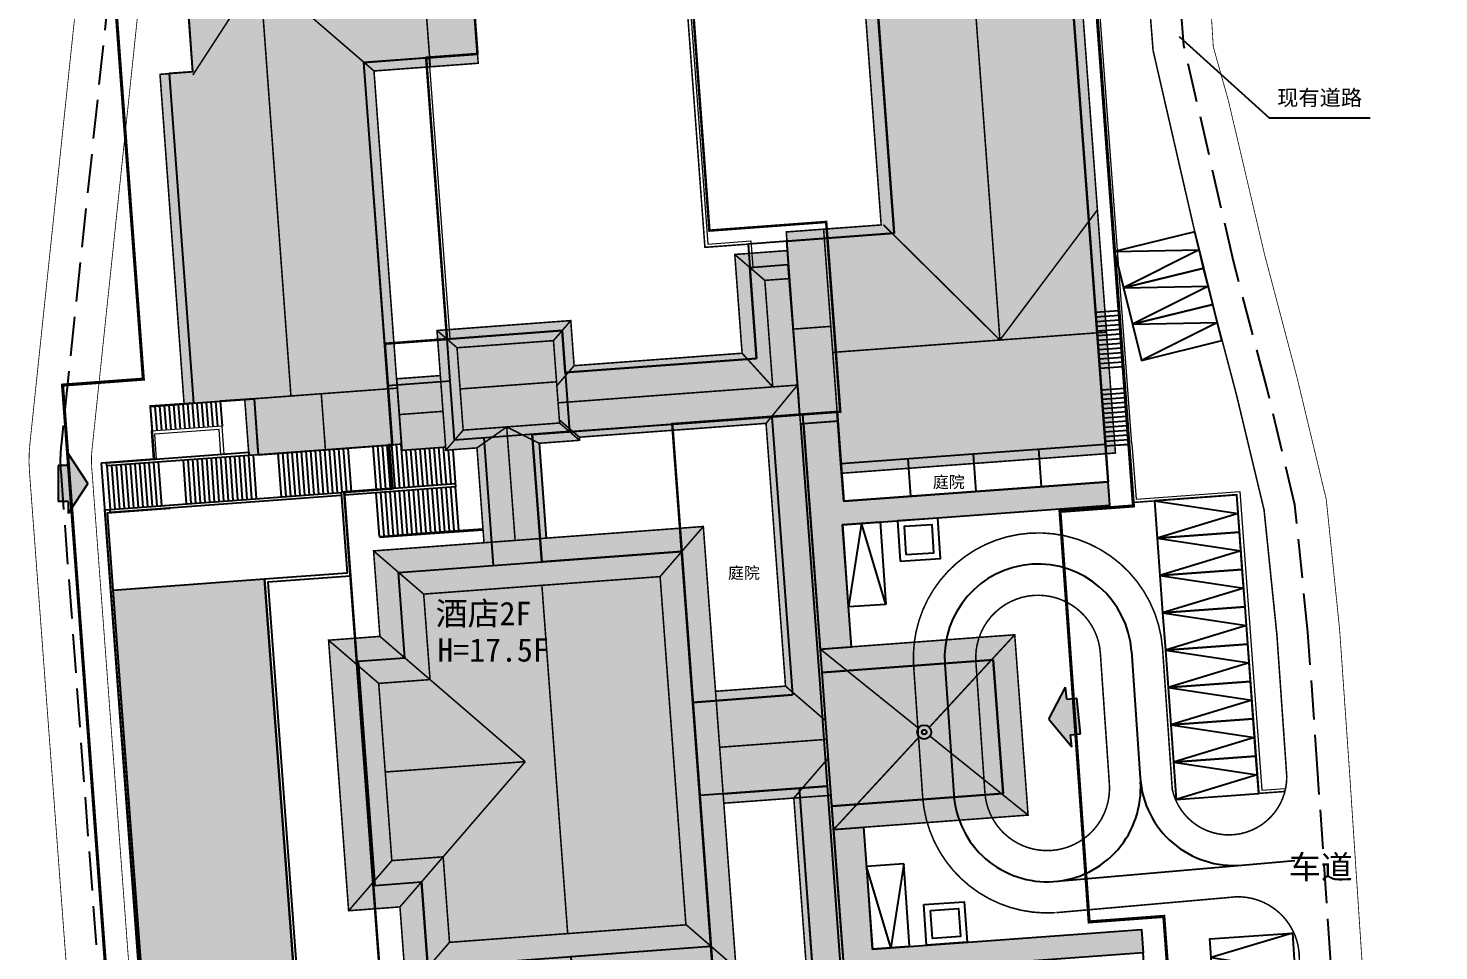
# Model space of a CAD drawing. Header units: millimetres. Extents: x -2430464 to 225692, y -180 to 1805330.
# Drawn here: x -12002 to 78441, y 951034 to 1010215 of the extents above; entities that cross this region are included whole.
import ezdxf
from ezdxf.enums import TextEntityAlignment as Align

# ---------------------------------------------------------------- set-up
doc = ezdxf.new("R2010")
doc.units = ezdxf.units.MM
doc.header["$LTSCALE"] = 1000
for name, pattern in [('!2#$0${ Gas Line }', [0]), ('CENTER', [2, 1.25, -0.25, 0.25, -0.25]), ('DASH', [0.35, 0.25, -0.1])]:
    doc.linetypes.add(name, pattern=pattern)
doc.layers.get('0').update_dxf_attribs({"linetype": 'CONTINUOUS'})
for name, color, linetype in [('00-建筑', 8, 'CONTINUOUS'), ('A建筑-W墙体', 8, 'CONTINUOUS'), ('DLSS', 8, 'CONTINUOUS'), ('RAIL', 163, 'CONTINUOUS'), ('STAIR', 2, 'CONTINUOUS'), ('地下室范围线', 8, 'CONTINUOUS'), ('基底轮廓线', 8, 'CONTINUOUS'), ('平面配景', 8, 'CONTINUOUS'), ('征地红线范围', 8, 'CONTINUOUS'), ('总图-箭头', 8, 'CONTINUOUS'), ('总图-道路中心线', 8, 'CONTINUOUS'), ('现状', 8, 'CONTINUOUS'), ('规划道路', 8, 'CONTINUOUS'), ('车行道', 8, 'CONTINUOUS')]:
    doc.layers.add(name, color=color, linetype=linetype)
doc.layers.add('堡坎线', color=8, linetype='CONTINUOUS', lineweight=0)
doc.layers.add('红线', color=8, linetype='CONTINUOUS', lineweight=30)
doc.styles.add('宋体', font='')
doc.styles.get('宋体').set_extended_font_data('SimSun')
pattern_1 = [(175.7652809743309, (-28524.5794121027, -59545.30278968811), (-428.4449728977382, -369.3709587916414), [79.99999999999991, -319.9999999999997]), (220.7652809743309, (-28687.09629964828, -59573.37878513336), (-29.53700705361041, -398.9079658522789), [113.137084, -452.5483399999999]), (265.7652809743309, (-28772.78529393673, -59647.2529759407), (369.3709587916413, -428.4449728977382), [399.9999999999997]), (310.7652809743309, (-28846.65948593616, -59561.56398200989), (398.9079658522789, -29.53700705361046), [113.1370839999999, -452.5483399999998]), (202.3303321743308, (-28604.36100578308, -59539.39538908005), (-398.9079657805548, 29.53700670846063), [89.43999999999991, -804.9871907999992]), (149.2002297743309, (-28846.65948593616, -59561.56398200989), (-398.9079657305026, 29.53700738443279), [89.43999999999994, -804.9871907999996])]
pattern_2 = [(274.2347190769059, (28535.68045216799, -59695.20869016647), (457.4949259104368, -220.820280694967), [63.49999999999996, -444.4999999999997]), (4.234719073614151, (28538.02495241165, -59726.87200975418), (419.9829265000253, 285.7928358942439), [31.74999999999999, -848.1319999999996]), (4.234719073614151, (28538.61108452082, -59734.78793859482), (419.9829265000253, 285.7928358942439), [25.39999999999998, -854.4819999999995]), (4.234719073614151, (28537.43882030249, -59718.95608139038), (419.9829265000253, 285.7928358942439), [25.39999999999998, -854.4819999999995]), (334.2347190769059, (28539.19720184803, -59742.7036690712), (419.9834357078709, 285.7920875934341), [20.31999999999998, -487.6799999999995]), (34.23471907690591, (28536.85270130634, -59711.04034233093), (-37.51149020256683, 506.6123682884018), [20.31999999999998, -487.6799999999997])]

# ---------------------------------------------------------------- blocks, each defined once
blk = doc.blocks.new('A$C4B9E3B61')
at = {"layer": '规划道路', "color": 8}
blk.add_lwpolyline([(-2.384185791015625e-07, 9.5367431640625e-07), (2399.999999761581, 9.5367431640625e-07), (2399.999999523163, 5300.000000953674), (-2.384185791015625e-07, 5300.000000953674)], close=True, dxfattribs=at)
at = {"layer": '规划道路', "color": 8, "flags": 128}
blk.add_lwpolyline([(-2.384185791015625e-07, 9.5367431640625e-07), (1199.999999761581, 5300.000000953674), (2399.999999761581, 1.430511474609375e-06)], dxfattribs=at)
blk = doc.blocks.new('A$C685F4815')
at = {"layer": '总图-箭头', "extrusion": (-3.05029359022135e-16, 2.385755770595009e-07, 0.9999999999999716)}
for points in [[(-1999.99999987011, -1333.333622686929), (-2.4738256e-09, 4.0761515265e-06), (1999.999999865046, -1333.333622686914), (1199.999999918276, -1333.333622696562), (1199.99999991816, -2000.000436078117), (-1200.000000081636, -2000.000436068643), (-1200.000000081898, -1333.333622697348)], [(-1999.999999867578, -1333.333622613078), (5.82077e-11, 4.1499879444e-06), (1999.999999867578, -1333.333622613063), (1199.999999920838, -1333.333622622711), (1199.999999920721, -2000.000436004266), (-1200.000000079104, -2000.000435994792), (-1200.000000079366, -1333.333622623497)]]:
    blk.add_hatch(color=256, dxfattribs=at).paths.add_polyline_path(points)
at = {"layer": '总图-箭头'}
for p, q in [((-2.9685907e-09, 4.0767044993e-06), (-1999.999999870284, -1333.333622686274)), ((0, 0), (-1999.999999867316, -1333.333626762964)), ((-2.9685907e-09, 4.0767044993e-06), (1999.99999986522, -1333.333622686187)), ((0, 0), (1999.999999868189, -1333.333626762891)), ((-1200.000000082102, -1333.333622696693), (-1999.999999870284, -1333.333622686274)), ((-1200.000000079104, -1333.333626773383), (-1999.999999867316, -1333.333626762964)), ((-1200.000000082044, -1333.333622686521), (-1200.000000082044, -2000.000436077462)), ((-1200.000000079075, -1333.333626763226), (-1200.000000079046, -2000.000440154166)), ((1999.99999986522, -1333.333622686187), (1199.999999918102, -1333.333622695907)), ((1199.999999917811, -1333.333622685837), (1199.999999917985, -2000.000436077462)), ((1999.999999868189, -1333.333626762891), (1199.9999999211, -1333.333626772626)), ((1199.999999920779, -1333.333626762542), (1199.999999920983, -2000.000440154166)), ((1199.999999917985, -2000.000436077462), (-1200.000000081811, -2000.000436067989)), ((1199.999999920983, -2000.000440154166), (-1200.000000078842, -2000.000440144693))]:
    blk.add_line(p, q, dxfattribs=at)
blk = doc.blocks.new('aasdfasgh')
at = {"layer": 'STAIR', "color": 250, "extrusion": (0, 0, -1)}
for p, q in [((-50850.99993157387, 78149.87130689621), (-50850.99993515015, 75350.18439006805)), ((-50550.99993097782, 78149.88621902466), (-50550.99993431568, 75350.18439388275)), ((-50250.9999320507, 78149.9011297226), (-50250.99993395805, 75350.18439531326)), ((-49950.99993216991, 78149.91604232788), (-49950.99993467331, 75350.18439388275)), ((-49650.9999320507, 78149.93094921112), (-49650.99993467331, 75350.18439340591)), ((-49350.99993157387, 78149.94585847855), (-49350.99993467331, 75350.18439054489)), ((-49050.9999320507, 78149.96077299118), (-49050.99993538857, 75350.18438386917)), ((-48750.99993181229, 78149.97568130493), (-48750.99993419647, 75350.18439292908)), ((-48450.99993300438, 78149.90610218048), (-48450.99993574619, 75350.33847761154)), ((-48150.99993300438, 78149.92101621628), (-48150.99993538857, 75350.33847618103)), ((-47850.99993252754, 78149.9060997963), (-47850.99993526936, 75350.33847427368)), ((-47550.99993252754, 78149.92101287842), (-47550.99993491173, 75350.33847284317)), ((-45950.99993228912, 78149.93592357635), (-45950.99993491173, 75350.33847141266)), ((-45650.99993252754, 78149.95083665848), (-45650.99993538857, 75350.33847427368)), ((-45350.99993228912, 78149.96574497223), (-45350.99993538857, 75350.33847475052)), ((-45050.99993228912, 78149.98065423965), (-45050.99993515015, 75350.33847427368)), ((-44750.99993312359, 78149.99556779861), (-44750.99993503094, 75350.33846855164)), ((-44450.99993240833, 78150.01047706604), (-44450.99993538857, 75350.33846855164)), ((-44150.9999320507, 78150.02538537979), (-44150.99993550777, 75350.33846950531)), ((-43850.99993145466, 78150.04029846191), (-43850.99993491173, 75350.33847236633)), ((-43550.99993252754, 78150.05520820618), (-43550.99993443489, 75350.33847379684)), ((-43250.99993264675, 78150.07012176514), (-43250.99993515015, 75350.33847236633)), ((-42950.99993252754, 78150.08502864838), (-42950.99993515015, 75350.3384718895)), ((-42650.9999320507, 78150.09993696213), (-42650.99993515015, 75350.33846902847)), ((-42350.99993252754, 78150.11485147476), (-42350.9999358654, 75350.33846235275)), ((-42050.99993240833, 78150.12975978851), (-42050.99993479252, 75350.33847093582)), ((-41750.99993360043, 78149.90609407425), (-41750.99993634224, 75350.33846950531)), ((-41450.99993360043, 78149.92100763321), (-41450.99993610382, 75350.33846712112)), ((-39850.99993312359, 78149.90609502792), (-39850.99993598461, 75350.33847045898)), ((-39550.99993312359, 78149.92100763321), (-39550.99993562698, 75350.3384680748)), ((-39250.99993300438, 78149.93591785431), (-39250.99993562698, 75350.33846569061)), ((-38950.99993312359, 78149.95082950592), (-38950.99993610382, 75350.33846855164)), ((-38650.99993288517, 78149.96573781967), (-38650.99993598461, 75350.3384680748)), ((-38350.99993300438, 78149.98064756393), (-38350.9999358654, 75350.33846950531)), ((-38050.99993371964, 78149.99556064606), (-38050.99993562698, 75350.33846187592)), ((-37750.99993300438, 78150.010471344), (-37750.9999358654, 75350.33846330643)), ((-37450.99993252754, 78150.02537918091), (-37450.99993610382, 75350.33846235275)), ((-37150.9999320507, 78150.0402917862), (-37150.99993550777, 75350.33846616745)), ((-36850.9999332428, 78150.05520105362), (-36850.99993503094, 75350.33846759796)), ((-36550.9999332428, 78150.07011461258), (-36550.9999358654, 75350.33846616745)), ((-36250.99993312359, 78150.08502149582), (-36250.99993562698, 75350.33846569061)), ((-35950.99993264675, 78150.09993076324), (-35950.99993574619, 75350.33846187592)), ((-35650.99993312359, 78150.11484479904), (-35650.99993634224, 75350.33845615387)), ((-35350.99993300438, 78150.12975263596), (-35350.99993538857, 75350.33846378326)), ((-33750.99993419647, 78150.2142624855), (-33750.99993681908, 75350.33846378326)), ((-33450.99993395805, 78150.21426200867), (-33450.99993658066, 75350.33846235275)), ((-33150.99993383884, 78150.2142624855), (-33150.99993646145, 75350.33846378326)), ((-32850.99993395805, 78150.22917509079), (-32850.99993610382, 75350.33846235275)), ((-32550.99993371964, 78150.2440867424), (-32550.99993610382, 75350.33846473694)), ((-32250.99993348122, 78150.25899505615), (-32250.99993658066, 75350.33846569061)), ((-31950.99993371964, 78150.27390670776), (-31950.99993610382, 75350.33846330643)), ((-31650.99993419647, 77750.3440079689), (-31650.99993634224, 75350.33846616745)), ((-31350.99993467331, 77750.3440079689), (-31350.99993610382, 75350.33846473694)), ((-31050.99993407726, 77750.34400749207), (-31050.99993634224, 75350.33846282959)), ((-30750.99993395805, 77750.34400749207), (-30750.99993658066, 75350.33846521378)), ((-30450.99993300438, 77750.36067867279), (-30450.99993598461, 75350.33846569061)), ((-30150.99993395805, 77750.35734605789), (-30150.99993562698, 75350.33846378326)), ((-29850.99993407726, 77750.35400915146), (-29850.99993634224, 75350.33846616745)), ((-29550.99993407726, 77750.35067415237), (-29550.99993622303, 75350.3384642601)), ((-29250.99993431568, 77750.34734201431), (-29250.99993634224, 75350.33846235275)), ((-28950.9999345541, 77550.33845806122), (-28950.9999371767, 75350.3384642601)), ((-28650.99993419647, 77550.33845758438), (-28650.99993634224, 75150.33845949173)), ((-33750.99994134903, 72350.33847427368), (-33750.99993729591, 75150.33846902847)), ((-33450.99994075298, 72350.33846902847), (-33450.9999370575, 75150.33846759796)), ((-33150.9999409914, 72350.33846664429), (-33150.9999371767, 75150.33847093582)), ((-32850.99994158745, 72350.3384680748), (-32850.9999370575, 75150.3384680748)), ((-32550.99994111061, 72350.33847045898), (-32550.99993729591, 75150.33846664429)), ((-32250.99994027615, 72350.33847141266), (-32250.99993610382, 75150.3384680748)), ((-31950.99994027615, 72350.33847093582), (-31950.99993634224, 75150.33846902847)), ((-31650.99994051456, 72350.33847284317), (-31650.99993658066, 75150.33846855164)), ((-31350.99993991852, 72350.33846616745), (-31350.99993610382, 75150.33846521378)), ((-31050.99994015694, 72350.33846378326), (-31050.99993634224, 75150.33846950531)), ((-30750.99994087219, 72350.33846521378), (-30750.99993622303, 75150.33846521378)), ((-30450.99994027615, 72350.33846759796), (-30450.99993634224, 75150.33846378326)), ((-30150.99993979931, 72350.3384680748), (-30150.99993681908, 75150.3384680748)), ((-29850.99993896484, 72350.33846664429), (-29850.99993574619, 75150.3384642601)), ((-29550.99994027615, 72350.33846712112), (-29550.99993550777, 75150.3384642601)), ((-29250.99994051456, 72350.33846282959), (-29250.99993646145, 75150.33846378326)), ((-28950.99994015694, 72350.33846712112), (-28950.99993658066, 75150.33846330643)), ((-28650.99994003773, 72350.33846759796), (-28650.99993634224, 75150.33845901489))]:
    blk.add_line(p, q, dxfattribs=at)
blk = doc.blocks.new('asasfagh')
at = {"layer": '基底轮廓线', "linetype": 'DASH', "ltscale": 8000}
for points in [[(431741744.2486796, 3169589546.165534), (431754042.065155, 3169589546.165534), (431754040.6332474, 3169588046.409611), (431775247.6031132, 3169588026.162059), (431775247.6031137, 3169585246.187798), (431778644.4235301, 3169585246.187809), (431778644.4235291, 3169581846.165541), (431820843.1437712, 3169581846.165541), (431820840.612545, 3169591946.187798), (431824243.762876, 3169591946.187797), (431824240.2771578, 3169588046.162337), (431849643.6125288, 3169588046.162515)], [(431868093.4030585, 3169646146.165706), (431814893.6892519, 3169646146.166622), (431814893.6903205, 3169629146.164), (431820644.1078258, 3169629146.163086), (431820644.1078238, 3169626946.160042), (431804043.7600918, 3169626946.165707), (431804043.7600965, 3169637946.307227), (431795443.7600899, 3169637946.307228), (431795443.7600894, 3169626946.165707), (431778843.7601137, 3169626946.165674), (431778843.7601089, 3169629146.160579), (431784593.8658466, 3169629146.160578), (431784593.8658543, 3169646146.165706), (431739493.4216471, 3169646146.165565)], [(431742493.4216571, 3169633646.165708), (431767693.4216743, 3169633646.165706), (431767701.8434525, 3169624244.829537), (431775043.760088, 3169624244.829543), (431775043.7600961, 3169611946.194366), (431772344.1078315, 3169611946.165732), (431772344.1078324, 3169604546.1657), (431772344.1078339, 3169600546.51997), (431754244.1221318, 3169600547.117579), (431754244.1221328, 3169607846.014721), (431746644.2486801, 3169607846.014721)]]:
    blk.add_lwpolyline(points, dxfattribs=at)
for points in [[(431787043.7113304, 3169609546.516082), (431778843.7113338, 3169609546.516079), (431778843.7113295, 3169624946.16003), (431796742.8821149, 3169624953.939882), (431796745.6671948, 3169618546.282348), (431787043.6111774, 3169618546.26569)], [(431812443.7113285, 3169609546.516084), (431820643.7113247, 3169609546.516083), (431820643.7113261, 3169624946.160035), (431802744.5405412, 3169624953.939884), (431802741.7554622, 3169618546.282349), (431812443.8114786, 3169618546.265692)]]:
    blk.add_lwpolyline(points, close=True, dxfattribs=at)
blk = doc.blocks.new('酒店')
at = {"layer": 'A建筑-W墙体'}
h = blk.add_hatch(dxfattribs=at)
h.set_pattern_fill('水', color=256, scale=199.9999999999998, angle=-85.76528092375717)
h.set_pattern_definition([(274.2347190762428, (67117.76831012964, 3300235.680468082), (428.4449732237749, -369.370958413461), [159.9999999999998, -639.9999999999993]), (319.2347190762428, (67221.17950832844, 3299922.461497784), (797.8159316524154, 59.07401481143661), [226.2735999999998, -339.4111999999995, 226.2743999999998, -339.4116495999996]), (49.23471907624282, (67244.80911529064, 3299603.335121632), (-59.07401481143653, 797.8159316524154), [226.2735999999996, -339.4111999999993, 226.2743999999996, -339.4116495999993]), (300.7997702762427, (67129.58311253786, 3300076.11728096), (59.07401547308084, -797.8159314088617), [178.8799999999997, -1609.974381599998]), (300.7997702762427, (67558.02808570862, 3299706.746328354), (59.07401547308084, -797.8159314088617), [178.8799999999997, -1609.974381599998]), (247.6696678762428, (67244.80911529064, 3299603.335121632), (59.0740141211365, -797.8159315089664), [178.88, -1609.974381600001]), (247.6696678762428, (67614.18007212877, 3300031.780097961), (59.0740141211365, -797.8159315089664), [178.88, -1609.974381600001])])
h.paths.add_polyline_path([(-9387.727373301983, -106824.2570333481), (-19111.10904020071, -107544.2215838432), (-17205.97206252813, -133273.7853784561), (-7482.590395212173, -132553.8208255768)])
at = {"layer": 'RAIL', "linetype": '!2#$0${ Gas Line }', "extrusion": (0, 0, -1)}
h = blk.add_hatch(dxfattribs=at)
h.set_pattern_fill('弯瓦屋面', color=251, scale=199.9999999999999, angle=4.565368189772732e-10)
h.set_pattern_definition(pattern_1)
h.paths.add_polyline_path([(-24058.32278239727, -84543.66646957397), (-30141.67474710941, -84093.22670173645), (-28325.12542980909, -59560.07129573822), (-32413.93207240105, -59257.31697416306), (-32192.4045189023, -56265.50722789764), (-41965.64967936277, -55541.85051822662), (-45163.0557205677, -98723.97536754608), (-27611.10557484627, -100023.6027946472), (-27363.7282794714, -96682.74893045425), (-24970.2795163393, -96859.9719209671)])
h = blk.add_hatch(dxfattribs=at)
h.set_pattern_fill('弯瓦屋面', color=251, scale=199.9999999999999, angle=4.565368189772732e-10)
h.set_pattern_definition([(175.7652809743309, (-28504.63401442766, -59546.7796421051), (-428.4449728977382, -369.3709587916414), [79.99999999999991, -319.9999999999997]), (220.7652809743309, (-28667.15090149641, -59574.85563468933), (-29.53700705361041, -398.9079658522789), [113.137084, -452.5483399999999]), (265.7652809743309, (-28752.83989572525, -59648.72982788086), (369.3709587916413, -428.4449728977382), [399.9999999999997]), (310.7652809743309, (-28826.71408742666, -59563.04083251953), (398.9079658522789, -29.53700705361046), [113.1370839999999, -452.5483399999998]), (202.3303321743308, (-28584.41560745239, -59540.87223863602), (-398.9079657805548, 29.53700670846063), [89.4399999999999, -804.9871907999991]), (149.2002297743309, (-28826.71408742666, -59563.04083251953), (-398.9079657305026, 29.53700738443279), [89.43999999999994, -804.9871907999996])])
h.paths.add_polyline_path([(623.9045703411102, -98153.44221544266), (2375.769215643406, -74217.46545934677), (-4305.604151308537, -73722.84379911423), (-3656.077181637287, -64950.74718618393), (-564.5407572984695, -65179.66318130493), (-202.4170467853546, -60289.05152845383), (14956.0856552124, -61411.45780801773), (14003.64235293865, -74274.54900455475), (16097.65877765417, -74432.99968147278), (14552.50659418106, -95574.92569828033), (10663.13174957037, -95286.9382352829), (10397.12024348974, -98877.09671592712)])
h = blk.add_hatch(dxfattribs=at)
h.set_pattern_fill('弯瓦屋面', color=251, scale=199.9999999999999, angle=4.565368189772732e-10)
h.set_pattern_definition(pattern_1)
h.paths.add_polyline_path([(-26580.13843923807, -115893.2321720123), (-25169.73348939419, -96845.20334911346), (-24970.28499001265, -96859.97144556046), (-24146.79933923483, -85738.49998950958), (-20756.00350189209, -85988.50936460495), (-21225.04506880045, -92323.08530759811), (-10454.60811901093, -93121.63969278336), (-10240.46481591463, -90229.55694007874), (-1663.943549275398, -90864.60260105133), (-1878.086853981018, -93756.6853518486), (914.0625322461128, -93963.40460157394), (574.437934756279, -98550.84999036789), (-2217.762440025806, -98344.12696266174), (-2232.53094291687, -98543.58094215393), (-4227.07078909874, -98395.8959031105), (-4677.510153055191, -104479.2423810959), (-8666.939387261868, -104183.8464193344), (-8216.500023007393, -98100.49994564056), (-10809.05220794678, -97908.53527879715), (-10794.28370565176, -97709.08130121231), (-22761.51719546318, -96822.9714794159), (-24009.46859908104, -113677.0064201355)])
h = blk.add_hatch(dxfattribs=at)
h.set_pattern_fill('弯瓦屋面', color=251, scale=199.9999999999999, angle=4.565368189772732e-10)
h.set_pattern_definition(pattern_1)
h.paths.add_polyline_path([(712.1125813126564, -127841.0052967072), (305.9787285923958, -133325.9898371696), (-20836.14345914125, -131760.528439045), (-18739.01593530178, -103438.0628671646), (2403.106252968311, -105003.5242576599), (1996.972407817841, -110488.5087842941), (5287.963117897511, -110732.1890954971), (4003.103296220303, -128084.6856102943)])
h = blk.add_hatch(dxfattribs=at)
h.set_pattern_fill('弯瓦屋面', color=251, scale=199.9999999999999, angle=4.565368189772732e-10)
h.set_pattern_definition(pattern_1)
h.paths.add_polyline_path([(-19521.75946801901, -114009.2973432541), (-24009.46860021353, -113677.0064191818), (-26580.14433044195, -115893.2372493744), (-26240.45550066233, -111305.6167736053), (-38706.47056788206, -110382.5748381615), (-39563.04378253222, -121950.9058513641), (-27097.02871417999, -122873.9477801323), (-26934.58801239729, -120680.1273479462), (-20053.42560201883, -121189.6407341957)])
h = blk.add_hatch(dxfattribs=at)
h.set_pattern_fill('弯瓦屋面', color=251, scale=199.9999999999999, angle=4.565368189772732e-10)
h.set_pattern_definition(pattern_1)
h.paths.add_polyline_path([(-26757.33480674028, -118286.3331918716), (-28167.7397531271, -137334.3620157242), (-27968.29125475883, -137349.1301164627), (-28791.70501077175, -148469.630648613), (-25401.06543499231, -148721.7503976822), (-24932.09576284885, -142388.1453766823), (-14161.50254803896, -143184.5893921852), (-14375.64585363865, -146076.6721534729), (-5799.124583482742, -146711.7178058624), (-5584.98128080368, -143819.6350536346), (-2792.835511207581, -144026.4030804634), (-2453.108936965466, -139438.9652462006), (-5245.305695235729, -139232.1934423447), (-5230.537191808224, -139032.7394628525), (-7325.153603792191, -138877.6442842484), (-6874.714241564274, -132794.2978105545), (-10764.06691402197, -132506.3119935989), (-11214.5062764287, -138589.6584706306), (-13807.05845910311, -138397.693810463), (-13821.82696431875, -138597.1477885246), (-25789.06045657396, -137711.0379776955), (-24541.10905665159, -120857.0030369759)])
at = {"layer": '平面配景'}
h = blk.add_hatch(dxfattribs=at)
h.set_pattern_fill('SWAMP', color=256, scale=199.9999999999999, angle=0.2966188566961743)
h.set_pattern_definition(pattern_2)
h.paths.add_polyline_path([(27671.15736782551, -103327.2587828636), (44808.37709414959, -102059.2945666313), (44697.61202019453, -100563.3897914886), (27744.02278965712, -101818.7094583511), (27363.72762709856, -96682.74897670746), (25169.73349261284, -96845.2033405304), (26240.44963634014, -111305.6120495796), (28250.81904810667, -111155.7993855476)])
h = blk.add_hatch(dxfattribs=at)
h.set_pattern_fill('SWAMP', color=256, scale=199.9999999999999, angle=0.2966188566961743)
h.set_pattern_definition(pattern_2)
h.paths.add_polyline_path([(29586.60082161427, -130559.5966715813), (46824.27443480492, -129284.717086792), (46935.03691631556, -130780.622051239), (29981.44815647602, -132035.9480800629), (30361.73401069641, -137171.909245491), (28167.73975855112, -137334.3620238304), (27097.02361083031, -122873.9533162117), (29006.9391399622, -122731.0560603142)])
at = {"linetype": 'Continuous', "flags": 128}
blk.add_lwpolyline([(49239.73034769297, -72001.83467197418), (55028.67544066906, -77231.69244670868), (61491.67888975143, -77231.69244670868)], dxfattribs=at)
at = {"flags": 128}
for points in [[(43892.72856223583, -89693.14772510529), (45388.63473540545, -89582.38384771347)], [(43914.88131844997, -89992.32870101929), (45410.78749120235, -89881.56482887268)], [(43937.03407341242, -90291.50967359543), (45432.94024634361, -90180.74580335617)], [(43959.18682938814, -90590.69064760208), (45455.09300202131, -90479.92677497864)], [(43981.33958506584, -90889.8716249466), (45477.24575740099, -90779.1077504158)], [(44003.49234044552, -91189.05259656906), (45499.39851254225, -91078.28871822357)], [(44025.64509612322, -91488.23357200623), (45521.5512688756, -91377.46969938278)], [(44047.79785114527, -91787.41454839706), (45543.7040246129, -91676.65067386627)], [(44069.95060670376, -92086.59551906586), (45565.85678005219, -91975.8316450119)], [(44092.10336226225, -92385.77649450302), (45588.00953555107, -92275.01262283325)], [(44114.2561173439, -92684.95746707916), (45610.16229116917, -92574.19359254837)], [(44136.40887314081, -92984.13844442368), (45632.31504666805, -92873.37456893921)], [(44158.56162929535, -93283.31941795349), (45654.46780270338, -93172.55554580688)], [(44261.94115483761, -94679.49729824066), (45757.84732812643, -94568.73342466354)], [(44284.09390991926, -94978.67827224731), (45780.00008410215, -94867.91440153122)], [(44306.24666583538, -95277.85924482346), (45802.15283900499, -95167.09536790848)], [(44328.39942127466, -95577.04022216797), (45824.30559527874, -95466.27634620667)], [(44350.55217581987, -95876.2211933136), (45846.45835012197, -95765.45731544495)], [(44372.70493251085, -96175.4021692276), (45868.6111060977, -96064.63829517365)], [(44394.85768723488, -96474.58314371109), (45890.76386195421, -96363.81927633286)], [(44417.01044303179, -96773.76411771774), (45912.91661775112, -96663.00023841858)], [(44439.16319859028, -97072.94509410858), (45935.06937330961, -96962.18121910095)], [(44461.31595468521, -97372.12606859207), (45957.22212851048, -97261.36218643188)], [(44483.4687101841, -97671.3070435524), (45979.37488430738, -97560.54316711426)], [(44505.6214646101, -97970.48801231384), (46001.52763992548, -97859.72414302826)], [(44527.77422070503, -98269.66898679733), (46023.68039500713, -98158.90511035919)], [(-13640.63770729303, -138223.9033017159), (-16971.54142320156, -138470.5389566422), (-19644.67062962055, -102369.629421711), (-15468.64190173149, -102060.4167633057)], [(-13655.39712524414, -138024.5720210075), (-16826.73765480518, -138259.3928751945), (-19470.3489382863, -102557.1335692406), (-15453.88339555264, -102259.7357206345)], [(-2021.790306389332, -104072.8260326385), (1818.696106553078, -103788.4585018158), (4611.051884949207, -103581.6994495392)], [(-2017.359756231308, -104132.6622276306), (1823.126657605171, -103848.2946987152), (4615.482436776161, -103641.5356421471)]]:
    blk.add_lwpolyline(points, dxfattribs=at)
for points in [[(9885.78318309784, -93564.85316705704), (22152.20313280821, -92656.59018039703)], [(2505.98581302166, -94111.28779220581), (-1483.047714173794, -94406.654463768)], [(2505.985809743404, -94111.28780794144), (-1483.047717511654, -94406.65446567535)], [(2505.985809803009, -94111.28780889511), (-1482.744256615639, -94406.63199472427)], [(10166.3847527504, -97354.47883844376), (21335.78737306595, -96527.44413805008)], [(21335.78737366199, -96527.44413995743), (23130.8881572485, -96394.52650547028)], [(23130.8881572485, -96394.52650547028), (24452.68207633495, -114245.8313546181)], [(8216.500027358532, -98100.49993371964), (8666.939389169216, -104183.8464193344)], [(8216.500023007393, -98100.49994564056), (8666.939387261868, -104183.8464193344)], [(2842.758710384369, -100704.4194674492), (-4486.177921056747, -101247.0881223679), (-4102.460007548332, -106429.3372840881), (-9387.727372288704, -106824.2570295334), (-7482.590396463871, -132553.8208255768), (-2198.0571205616, -132162.5293111801), (-1814.076025784016, -137348.3328700066), (5515.857849061489, -136805.5903630257)], [(2857.527214586735, -100903.8734478951), (-4271.955434679985, -101431.7736058235), (-3888.248045563698, -106613.8806376457), (-9173.515410065651, -107008.8003835678), (-7297.904917240143, -132339.5983352661), (-2013.371641814709, -131948.3068318367), (-1629.390545785427, -137134.1103906631), (5501.089345574379, -136606.1363759041)]]:
    blk.add_lwpolyline(points)
at = {"color": 250, "extrusion": (0, 0, -1), "flags": 128}
for points in [[(19518.11506795883, -99352.53314208984), (10391.89282238483, -98676.91458320618), (10377.12431913614, -98876.36856746674), (19503.35794144869, -99551.83347082138)], [(19296.62201052904, -102343.876999855), (4487.175159156322, -101247.1619639397), (4472.406656384468, -101446.615945816), (19281.86488431692, -102543.1773300171)]]:
    blk.add_lwpolyline(points, close=True, dxfattribs=at)
blk.add_lwpolyline([(-9387.727373301983, -106824.2570333481), (-19111.10904020071, -107544.2215838432), (-17205.97206252813, -133273.7853784561), (-7482.590395212173, -132553.8208255768)], close=True)
at = {"layer": 'A建筑-W墙体'}
for points in [[(41899.57402682304, -42461.35730743408), (46023.68039554358, -98158.90511131287)], [(43460.74649041891, -83859.07363414764), (44520.38826137781, -98169.91893148422)], [(22152.1249986887, -92655.53500795364), (21720.37345010042, -86824.5742316246), (24161.34980994463, -86639.10604190826), (24845.91190183163, -95259.01270389557), (24845.91190183163, -95259.01270389557)], [(9885.783177256584, -93564.85316848755), (22152.1249986887, -92655.53500795364)], [(2505.985809743404, -94111.28780794144), (-1483.047717511654, -94406.65446567535)], [(10166.38474839926, -97354.47884082794), (21335.78737068176, -96527.44414758682)], [(21335.7873711586, -96527.44414806366), (23130.88815385103, -96394.52651071548)], [(23130.88815385103, -96394.52651071548), (24452.68207633495, -114245.8313579559)], [(7773.286550223827, -97531.67500209808), (8378.795200765133, -105709.2882990837)], [(24970.2795163393, -96859.9719209671), (26247.76792293787, -114112.9148225784)], [(5286.90888684988, -105938.2259836197), (4681.400232672691, -97760.61269664764)], [(44520.38997745514, -98169.94200134277), (44697.61202019453, -100563.3897914886), (27744.02302539349, -101818.7126393318), (27566.8013510704, -99425.26375246048)], [(40232.12932533026, -98487.46455717087), (40409.35138946772, -100880.9126234055)], [(45132.49173957109, -98227.9436841011), (45880.72086274624, -98176.43465232849)], [(31855.06200385094, -99107.74119138718), (32032.28410667181, -101501.1897773743)], [(36043.59544068575, -98797.602891922), (36220.81752365828, -101191.051217556)], [(-390.3037523627281, -111873.649887085), (-796.4376046061516, -106388.6653456688), (17353.87484133244, -105044.7315115929), (19229.47480970621, -130375.3873486519), (1079.162365794182, -131719.3211817741), (673.0285141468048, -126234.3366508484)], [(-390.3037523627281, -111873.6498818398), (-3382.113494277, -112095.1774358749), (-2318.781228244305, -126455.8642048836), (673.0285136699677, -126234.336648941)], [(26247.64181518555, -114111.137219429), (26690.69692736864, -120094.7567110062), (18513.34681087732, -120703.8197584152), (18070.2916996479, -114720.2002649307), (24452.60825771093, -114244.8343982697)], [(19566.06498003006, -114607.6592960358), (24452.68207633495, -114245.8313546181)], [(20009.12009125948, -120591.2787828445), (26690.82851862907, -120096.5339107513)], [(26217.50542968512, -138080.408929348), (24895.71151173115, -120229.1040802002)], [(27968.28576517105, -137349.1304540634), (26690.79735726118, -120096.1875462532)], [(673.028513610363, -126234.3366479874), (1079.162365198135, -131719.3211832047)]]:
    blk.add_lwpolyline(points, dxfattribs=at)
at = {"layer": 'A建筑-W墙体', "const_width": 99.9999999999999}
for points in [[(24058.32278239727, -84543.66646957397), (30141.67474710941, -84093.22670173645), (28325.12542980909, -59560.07129573822), (32413.93207240105, -59257.31697416306), (32192.4045189023, -56265.50722789764), (41965.64967936277, -55541.85051822662), (45163.0557205677, -98723.97536754608), (27611.10557484627, -100023.6027946472), (27363.7282794714, -96682.74893045425), (24970.2795163393, -96859.9719209671)], [(-623.9045703411102, -98153.44221544266), (-2375.769215643406, -74217.46545934677), (4305.604151308537, -73722.84379911423), (3656.077181637287, -64950.74718618393), (564.5407572984695, -65179.66318130493), (202.4170467853546, -60289.05152845383), (-14956.0856552124, -61411.45780801773), (-14003.64235293865, -74274.54900455475), (-16097.65877765417, -74432.99968147278), (-14552.50659418106, -95574.92569828033), (-10663.13174957037, -95286.9382352829), (-10397.12024348974, -98877.09671592712)], [(26580.13843923807, -115893.2321720123), (25169.73348939419, -96845.20334911346), (24970.28499001265, -96859.97144556046), (24146.79933923483, -85738.49998950958), (20756.00350189209, -85988.50936460495), (21225.04506880045, -92323.08530759811), (10454.60811901093, -93121.63969278336), (10240.46481591463, -90229.55694007874), (1663.943549275398, -90864.60260105133), (1878.086853981018, -93756.6853518486), (-914.0625322461128, -93963.40460157394), (-574.437934756279, -98550.84999036789), (2217.762440025806, -98344.12696266174), (2232.53094291687, -98543.58094215393), (4227.07078909874, -98395.8959031105), (4677.510153055191, -104479.2423810959), (8666.939387261868, -104183.8464193344), (8216.500023007393, -98100.49994564056), (10809.05220794678, -97908.53527879715), (10794.28370565176, -97709.08130121231), (22761.51719546318, -96822.9714794159), (24009.46859908104, -113677.0064201355)], [(24774.16024136543, -94367.64835309982), (23189.86189323664, -94482.44701862335), (22683.89948266745, -87649.24171590805), (24233.66062813997, -87537.01936244965)], [(3104.34775865078, -94066.98229551315), (2949.278469622135, -91972.71547317505), (9132.351939380169, -91514.89185762405), (9523.717288792133, -96800.42240285873), (3340.643818616867, -97258.24602127075)], [(-712.1125813126564, -127841.0052967072), (-305.9787285923958, -133325.9898371696), (20836.14345914125, -131760.528439045), (18739.01593530178, -103438.0628671646), (-2403.106252968311, -105003.5242576599), (-1996.972407817841, -110488.5087842941), (-5287.963117897511, -110732.1890954971), (-4003.103296220303, -128084.6856102943)], [(19521.75946801901, -114009.2973432541), (24009.46860021353, -113677.0064191818), (26580.14433044195, -115893.2372493744), (26240.45550066233, -111305.6167736053), (38706.47056788206, -110382.5748381615), (39563.04378253222, -121950.9058513641), (27097.02871417999, -122873.9477801323), (26934.58801239729, -120680.1273479462), (20053.42560201883, -121189.6407341957)], [(26757.33480674028, -118286.3331918716), (28167.7397531271, -137334.3620157242), (27968.29125475883, -137349.1301164627), (28791.70501077175, -148469.630648613), (25401.06543499231, -148721.7503976822), (24932.09576284885, -142388.1453766823), (14161.50254803896, -143184.5893921852), (14375.64585363865, -146076.6721534729), (5799.124583482742, -146711.7178058624), (5584.98128080368, -143819.6350536346), (2792.835511207581, -144026.4030804634), (2453.108936965466, -139438.9652462006), (5245.305695235729, -139232.1934423447), (5230.537191808224, -139032.7394628525), (7325.153603792191, -138877.6442842484), (6874.714241564274, -132794.2978105545), (10764.06691402197, -132506.3119935989), (11214.5062764287, -138589.6584706306), (13807.05845910311, -138397.693810463), (13821.82696431875, -138597.1477885246), (25789.06045657396, -137711.0379776955), (24541.10905665159, -120857.0030369759)]]:
    blk.add_lwpolyline(points, close=True, dxfattribs=at)
at = {"layer": 'A建筑-W墙体'}
for points in [[(24102.60493355989, -85141.71292209625), (30983.77282941341, -84632.19914674759), (29122.94136321545, -59500.99729442596), (33012.29402267933, -59213.0114774704), (32790.76646751165, -56221.20173501968), (41367.28773015738, -55586.15604877472), (44520.38826233149, -98169.9189491272), (27566.7992605567, -99425.24180412292), (27319.4219648242, -96084.38793182373), (24925.97400611639, -96261.60999202728)], [(-1202.099065124989, -98196.60856342316), (-3018.430010616779, -73663.4000992775), (4261.298329770565, -73124.47765779495), (3700.383002758026, -65549.11332273483), (608.8462684750557, -65778.02513837814), (246.7225560545921, -60887.41346931458), (-14911.78014373779, -62009.81974887848), (-14003.64235287905, -74274.54900550842), (-15499.29682970047, -74388.69417333603), (-13954.14485234022, -95530.61740636826), (-10064.77000647783, -95242.62994718552), (-9798.936735033989, -98832.80441141129)], [(2505.985809803009, -94111.28780889511), (2306.611009478569, -91418.65903615952), (9686.40837687254, -90872.22440052032), (10166.3847489953, -97354.47884368896), (2786.587380230427, -97900.91348361969)], [(27671.15736782551, -103327.2587828636), (44808.37709414959, -102059.2945666313), (44697.61202019453, -100563.3897914886), (27744.02278965712, -101818.7094583511), (27363.72762709856, -96682.74897670746), (25169.73349261284, -96845.2033405304), (26240.44963634014, -111305.6120495796), (28250.81904810667, -111155.7993855476)], [(37321.32947343588, -111989.2434859276), (37956.37513226271, -120565.7647576332), (26986.26493656635, -121378.0429067612), (26351.21927893162, -112801.5216450691)], [(29586.60082161427, -130559.5966715813), (46824.27443480492, -129284.717086792), (46935.03691631556, -130780.622051239), (29981.44815647602, -132035.9480800629), (30361.73401069641, -137171.909245491), (28167.73975855112, -137334.3620238304), (27097.02361083031, -122873.9533162117), (29006.9391399622, -122731.0560603142)]]:
    blk.add_lwpolyline(points, close=True, dxfattribs=at)
at = {"layer": 'A建筑-W墙体', "const_width": 99.9999999999999}
for points in [[(35355.87832558155, -59039.48154497147), (37757.63041442633, -91476.01202487946)], [(584.4861553907394, -65178.18633842468), (1233.866367101669, -73950.24406909943)], [(-2375.771611630917, -74217.43308162689), (-9713.056793987751, -67891.99176311493), (-13988.74866366386, -74475.69368839264)], [(-9693.111395299435, -67890.51491117477), (-7701.090558171272, -95067.61208820343)], [(44008.24563515186, -83127.84755420685), (37757.63041442633, -91476.01202487946), (30287.96517068148, -84082.39467334747)], [(27363.72762709856, -96682.74897670746), (26451.77073973417, -84366.44441223145)], [(22683.97761368752, -87650.29690313339), (20756.08326214552, -85989.58655309677)], [(9132.351939380169, -91514.89185762405), (10240.46481591463, -90229.55694007874)], [(2949.278469622135, -91972.71547317505), (1663.943549275398, -90864.60260105133)], [(2949.278469622135, -91972.71547317505), (1663.943549275398, -90864.60260105133)], [(24519.8393381834, -90776.61443805695), (26913.28729581833, -90599.39238262177)], [(44588.92932444811, -90970.1907749176), (27036.97351527214, -92269.81949234009)], [(9346.495243489742, -94406.97460985184), (10454.60811907053, -93121.63969373703)], [(21225.04506880045, -92323.08530759811), (23188.52730870247, -94483.99630451202)], [(2217.762439489365, -98344.12696170807), (1878.086854398251, -93756.68535280228)], [(2217.762440502644, -98344.12696123123), (1878.086854398251, -93756.68535280228)], [(-869.7619839906693, -94561.78977870941), (-10643.1864733696, -95285.45974636078)], [(9328.034613370895, -94157.65713596344), (3144.961144864559, -94615.48075580597)], [(9427.722015976906, -95503.97151851654), (23189.96870779991, -94483.88957452774)], [(22761.51719564199, -96822.97147893906), (24774.16024136543, -94367.64835309982)], [(2047.924647450447, -96050.40615606308), (-744.250233232975, -96257.12729978561)], [(2047.924647450447, -96050.40615606308), (-744.2502331733704, -96257.12729549408)], [(9508.948784530163, -96600.96842098236), (10794.28370565176, -97709.08130121231)], [(9523.717288792133, -96800.42240285873), (10809.05220794678, -97908.53527879715)], [(3340.643818616867, -97258.24602127075), (2232.53094291687, -98543.58094215393)], [(3340.643818616867, -97258.24602127075), (2232.53094291687, -98543.58094215393)], [(8216.500023007393, -98100.49994564056), (6133.174381434917, -97051.4740228653), (4227.07078909874, -98395.8959031105)], [(8216.500023007393, -98100.49994564056), (6133.174384117126, -97051.4740242958), (4227.07078909874, -98395.8959031105)], [(6672.224769592285, -104331.5444021225), (6133.174384772778, -97051.47402620316)], [(15968.73374670744, -106651.4001736641), (18739.01593530178, -103438.0628671646)], [(-2403.106252968311, -105003.5242576599), (810.2310452461243, -107773.8064465523)], [(1216.364896953106, -113258.790977478), (810.2310452461243, -107773.8064465523), (15968.73374670744, -106651.4001736641), (17622.80616027117, -128990.2462472916), (2464.303460359573, -130112.6525387764), (2058.16960811615, -124627.6680006981)], [(10043.55480998755, -129551.4493913651), (8389.482397258282, -107212.6033062935)], [(33228.2768958807, -116318.6164321899), (38706.47056788206, -110382.5748381615)], [(-5287.963117480278, -110732.1890950203), (-2074.625819504261, -113502.4712834358)], [(-1996.972402751446, -110488.508787632), (7321.705762028694, -118522.3271312714)], [(26240.45550066233, -111305.6167736053), (32533.17824012041, -116370.0847802162)], [(1216.364890992641, -113258.7909760475), (-2074.625819087029, -113502.4712862968), (-1232.821108162403, -124871.3483123779), (2058.169606089592, -124627.6680026054)], [(26402.92187798023, -113499.7839646339), (26934.58801287413, -120680.1273479462)], [(19787.59253579378, -117599.4690394402), (26668.75494635105, -117089.9556622505)], [(27097.02871417999, -122873.9477801323), (32575.22238630056, -116937.9061880112)], [(33270.32104337215, -116886.4378452301), (39563.04378253222, -121950.9058513641)], [(-1653.723463594913, -119186.9097986221), (7321.705761611462, -118522.3271389008)], [(-712.11258071661, -127841.0052957535), (7321.705762147903, -118522.3271307945)], [(20053.4256016016, -121189.6407337189), (26735.13402920961, -120694.8958516121)], [(-4003.103296220303, -128084.6856102943), (-1232.821108281612, -124871.3483128548)], [(17621.07780426741, -128966.9041743279), (20836.14345914125, -131760.528439045)], [(-305.9787285923958, -133325.9898371696), (2464.303460359573, -130112.6525387764)]]:
    blk.add_lwpolyline(points, dxfattribs=at)
at = {"layer": 'A建筑-W墙体', "color": 250, "const_width": 99.9999999999999}
blk.add_lwpolyline([(-5756.400196552277, -94923.61928319931), (-5490.567010104656, -98513.79260921478)], dxfattribs=at)
at = {"layer": 'A建筑-W墙体'}
for radius in [449.9999999999997, 149.9999999999998]:
    blk.add_circle((32901.74964135885, -116628.2613101006), radius, dxfattribs=at)
at = {"layer": 'DLSS', "linetype": 'Continuous', "flags": 128}
for points in [[(31360.87807446718, -105666.9821753502), (33954.73903208971, -105488.4175310135), (33776.17438751459, -102894.5565748215), (31182.31342977285, -103073.121219635)], [(31732.46212261915, -105240.4551606178), (33528.21201640368, -105116.833483696), (33404.5903391242, -103321.0835900307), (31608.84044545889, -103444.7052674294)], [(32877.66263359785, -127695.8514304161), (35471.52359104156, -127517.2867832184), (35650.08823794127, -130111.1477394104), (33056.22728037834, -130289.7123866081)], [(33304.18964958191, -128067.4354777336), (35099.93954324722, -127943.8137989044), (35223.56122177839, -129739.5636920929), (33427.81132817268, -129863.1853709221)]]:
    blk.add_lwpolyline(points, close=True, dxfattribs=at)
at = {"layer": 'DLSS', "linetype": 'Continuous', "const_width": 100, "flags": 128}
for points in [[(39657.00741654634, -103867.2851881981, 0.4142135623919845), (32225.3264567852, -112397.8255066872), (32802.22762042284, -120777.9916772842, 0.414213562392513), (41332.76793789864, -128209.6726369858, 0.414213562392513)], [(39657.0074160099, -103867.2851901054), (39657.0074160099, -103867.2851901054, -0.4142135623730951), (48187.54773700237, -111298.9661459923), (48807.82099360228, -120309.1628160477, 0.9013797262019294), (56148.22408437729, -119467.5542807579)], [(39931.72225570679, -107857.8405079842), (39931.72225570679, -107857.8405079842, 0.4142135623730951), (36215.88177597523, -112123.110666275), (36792.78293925524, -120503.2768368721, 0.4142135623730951), (41058.05309867859, -124219.1173157692), (41058.10799473524, -124219.1135368347)], [(39931.72225570679, -107857.8405079842), (39931.72225737572, -107857.8405079842, -0.4142135623730951), (44196.99241757393, -111573.6809859276), (44773.89358377457, -119953.8471560478, -0.4142135623730951), (41058.05310499668, -124219.1173157692), (41058.05310499668, -124219.1173157692)], [(41370.31022888422, -128206.7328228951), (52449.29722946882, -127234.1490507126, -0.4609861043528088), (56953.35148030519, -131162.9742193222), (58166.79263728857, -148789.6305580139, -0.06189065879078934), (58045.02024519444, -151005.8494133949, -0.003206748131064525), (57065.31639307737, -156243.0801692009, 0.003206748131064525)]]:
    blk.add_lwpolyline(points, format="xyb", dxfattribs=at)
at = {"layer": 'DLSS', "linetype": 'Continuous', "flags": 128}
for points in [[(39794.36483633518, -105862.5628480911), (39794.36483633518, -105862.5628480911, 0.414213562373095), (34220.60411632061, -112260.4680867195), (34797.50528007746, -120640.6342573166, 0.414213562373095), (41195.4105181694, -126214.3949770927), (41195.4105181694, -126214.3949770927)], [(46192.27007734776, -111436.3235659599), (46753.57877153158, -119589.9866108894, 0.4197392304612855), (53264.11088258028, -125154.9278864861), (56666.70998746157, -124856.2288370132)]]:
    blk.add_lwpolyline(points, format="xyb", dxfattribs=at)
blk.add_lwpolyline([(41195.4105181694, -126214.3949770927), (53264.11088258028, -125154.9278864861)], dxfattribs=at)
at = {"layer": 'DLSS', "linetype": 'Continuous'}
for centre, radius, start, end in [((40206.43709796667, -111848.3958277702), 6000.000000776826, 3.938108593707608, 93.93810224873451), ((40783.33826446533, -120228.5619978905), 5999.999999575267, 273.9381022487345, 3.938108593707608)]:
    blk.add_arc(centre, radius, start, end, dxfattribs=at)
at = {"layer": 'STAIR', "color": 250}
for p, q in [((-16726.27473580837, -95739.38648700714), (-12238.56012004614, -95407.09515094757)), ((-16726.27473580837, -95739.38648700714), (-16608.86513108015, -97325.04565000534)), ((-16427.09376186132, -95717.23373031616), (-16309.68415653706, -97302.89289426804)), ((-16127.91278678179, -95695.08097457886), (-16010.50318241119, -97280.74013853073)), ((-15828.73181277514, -95672.92821931839), (-15711.32220745087, -97258.58738279343)), ((-15529.55083823204, -95650.77546310425), (-15412.14123338461, -97236.43462610245)), ((-15230.36986428499, -95628.62270784378), (-15112.96025884151, -97214.28187179565)), ((-14931.18888998032, -95606.46995210648), (-14813.77928495407, -97192.12911653519)), ((-14632.00791507959, -95584.31719636917), (-14514.59830981493, -97169.97636032104)), ((-14332.8269405961, -95562.1644411087), (-14215.41733586788, -97147.82360649109)), ((-14033.64596664906, -95540.0116853714), (-13916.23636132479, -97125.67084884644)), ((-13734.46499204636, -95517.8589296341), (-13617.05538737774, -97103.5180926323)), ((-13435.28401762247, -95495.70617485046), (-13317.87441271544, -97081.36533784866)), ((-13136.10304319859, -95473.55341672897), (-13018.69343870878, -97059.21258354187)), ((-12836.92206895351, -95451.40066289902), (-12719.51246470213, -97037.05982685089)), ((-12537.74109458923, -95429.24790716171), (-12420.33149009943, -97014.90707063675)), ((-10044.56630820036, -95244.64161109924), (-12238.56012004614, -95407.09515094757)), ((-12238.56012004614, -95407.09515094757), (-12121.15051573515, -96992.75431489944)), ((-12238.56012004614, -95407.09515094757), (-12121.1505163312, -96992.75431394577)), ((-9793.501744806767, -98635.35931921005), (-10044.56630820036, -95244.64161109924))]:
    blk.add_line(p, q, dxfattribs=at)
at = {"layer": '地下室范围线', "linetype": 'DASH', "ltscale": 8000, "const_width": 160}
for points in [[(2306.711358547211, -91418.99884605408), (-1681.920629501343, -91714.34265851974), (-1201.933128833771, -98196.5962767601), (-1401.740549087524, -98211.39129638672), (-1194.976703166962, -101003.7466988564), (-4286.513044834137, -101232.6638150215), (-1613.351890563965, -137333.830124855), (1478.184452056885, -137104.9130144119), (1684.948297977448, -139897.2684192657), (1884.755717277527, -139882.473400116), (2364.743217468262, -146364.7270178795), (13733.26549530029, -145522.9289474487), (13534.09188890457, -142829.9367623329), (25800.84132289886, -141924.5615081787), (26341.66274738312, -149252.0435318947), (31429.12914657593, -148875.3349947929), (30605.7666592598, -137755.7861304283), (19835.0866317749, -138552.2563915253), (16748.39778423309, -96866.37926578522), (27519.07781171799, -96069.90900373459), (26618.18304872513, -83903.28315782547), (19129.98540210724, -84457.75718593597), (16323.87894582748, -46561.15836429596)], [(3625.977907657623, -64549.13379907608), (4261.027891159058, -73125.51350402832), (970.1879930496216, -73369.18832969666), (2306.690527915955, -91418.7175245285)]]:
    blk.add_lwpolyline(points, dxfattribs=at)
at = {"layer": '堡坎线', "extrusion": (0, 0, -1), "flags": 128}
for points in [[(-46223.13466507196, -98144.14048051834), (-42114.87431746721, -42645.96298074722), (-45105.60625737906, -42424.51523065567), (-44160.42123514414, -29659.4498052597)], [(-16144.04888701439, -46373.94082832336), (-19026.57671844959, -85316.97692108154), (-21792.60658437014, -85112.26363992691), (-21919.64007598162, -86807.27649450302)], [(-2306.611009001732, -91418.65903568268), (-970.0980607271194, -73368.5675148964)], [(-2306.612967371941, -91418.66068458557), (-970.2280398011208, -73368.11718702316)], [(-2506.066818654537, -91403.89040613174), (-1169.682229757309, -73353.35148000717)], [(-46223.1343781352, -98144.1366071701), (-46485.09914058447, -101682.0654916763), (-53134.31764125824, -101196.4378972054), (-54552.07987517118, -120343.8297696114), (-56015.78253757954, -120235.4503941536)]]:
    blk.add_lwpolyline(points, dxfattribs=at)
at = {"layer": '堡坎线', "linetype": 'DASH', "ltscale": 2000, "extrusion": (0, 0, -1), "flags": 128}
for points, const_width in [([(-46023.68039554358, -98158.90511131287), (-41900.65570485592, -42461.27721452713), (-44891.3837711215, -42239.82975292206), (-43983.12001639605, -29973.39939308167)], 99.99999999999994), ([(-15944.59490460157, -46388.70933628082), (-18841.88565176725, -85531.1928653717), (-21608.09917962551, -85326.46599054337), (-21720.19940263033, -86822.22366380692)], 99.99999999999994), ([(-46023.68039518595, -98158.90511083603), (-46300.39884179831, -101896.0878372192), (-52949.61734247208, -101410.4602427483), (-54367.39439576864, -120558.0522561073), (-56030.55104124546, -120434.9043769836)], 100)]:
    blk.add_lwpolyline(points, dxfattribs=dict(at, const_width=const_width))
at = {"layer": '堡坎线', "color": 250, "extrusion": (0, 0, -1), "flags": 128}
for points in [[(13934.19925045967, -95529.1433377266), (16726.53283637762, -95735.90074920654), (16730.22496187687, -95686.03725337982), (13937.64890760183, -95481.94255542755)], [(12121.1505163312, -96992.75431394577), (16668.70132577419, -97329.47620105743), (16535.28091716766, -99131.7125172615), (11987.70466727018, -98794.98873233795)], [(12305.83599478006, -97206.97680187225), (16454.48165494204, -97514.1618885994), (16335.82552677393, -99116.94390678406), (12187.16005831957, -98809.75734090805)]]:
    blk.add_lwpolyline(points, close=True, dxfattribs=at)
at = {"layer": '总图-道路中心线', "linetype": 'DASH', "ltscale": 10}
for points in [[(-3144.543673336506, -16997.63249826431), (-3470.829827487469, -18056.58681344986, 0.0934709048535178), (-3928.497718155384, -22107.91692638397), (-2335.58865582943, -43620.73195362091, -0.3243272348594602), (-7887.549454629421, -52608.76719522476), (-13124.55876481533, -54762.76953935623, 0.2756905945630604), (-18651.94619518518, -62146.97821474075), (-22440.88651049137, -98255.01820468903, 0.0447953984150601), (-22465.05864489079, -99864.24153661728), (-19295.36797362566, -142325.3439860344, 0.03744431243648361), (-19117.31085282564, -143508.5618195534), (-10817.43231874704, -179903.0726265907, 0.3693723196138757)], [(55395.16892999411, -172704.2650094032), (59155.27542942762, -156068.2781267166), (60055.65399503708, -150826.0216889381, 0.05977785590252446), (60164.28434544802, -148684.4347705841), (58953.50870841742, -131096.4982552528), (58141.5464220643, -119302.1333217621), (57507.98957228661, -110212.4911990166), (56669.20592403412, -102039.2500667572), (54869.07782012224, -94523.20076990128), (52735.24754798412, -86423.84500551224), (49558.47029799223, -72594.45756340027), (49150.02361351252, -67362.90964984894), (48810.71250933409, -59133.36246538162), (48972.63859117031, -54045.0734705925), (50142.1489906311, -48614.29953384399), (51174.49787515402, -42970.05514526367), (52219.43438494205, -37304.35376501083), (53523.49728035927, -31468.44815683365), (54981.4672177434, -24456.92904996872), (55932.78682202101, -19390.506690979), (57172.82035636902, -14349.56586265564), (58426.68883562088, -8100.496199131012), (59090.13062870502, -3867.636269569397), (59436.86108291149, -1468.147219657898)]]:
    blk.add_lwpolyline(points, format="xyb", dxfattribs=at)
at = {"layer": '红线', "linetype": 'CENTER', "ltscale": 200, "const_width": 200}
blk.add_lwpolyline([(-4442.04497385025, -20648.60587978363), (40041.94196778536, -17352.48669528961), (46317.01958835125, -102120.5746436119), (41609.89761346579, -102469.0260057449), (43477.96983975172, -128802.9123835564), (48265.97952091694, -128448.4731941223), (52448.13428020477, -184943.911796093), (17942.84317755699, -187502.1870651245), (17499.46331512928, -181512.7052588463), (-10653.40945905447, -183454.0795474052), (-13243.90523934364, -145849.5394163132), (-18510.76778578758, -146226.4762539864), (-22345.96801716089, -94368.39445543289), (-17166.51925075054, -93984.97843551636), (-19795.80228936672, -58382.26401853561), (-1638.928900659084, -56974.94173336029)], close=True, dxfattribs=at)
at = {"layer": '车行道', "color": 4, "linetype": 'DASH', "ltscale": 5, "const_width": 100}
blk.add_lwpolyline([(56148.22408437729, -119467.5542807579), (56148.22408437729, -119467.5542807579), (55515.1026237011, -110384.1586871147), (54693.23381066322, -102375.7383966446), (52929.33185040951, -95010.94360256195), (50793.13653302193, -86902.6108622551), (47576.06956720352, -72897.83117628098), (47153.23382657766, -67481.98249721527), (46809.40086770058, -59142.76364040375), (46979.40086770058, -53800.76364135742), (48180.40086770058, -48223.76364135742), (49207.40086770058, -42608.76364088058), (50259.40086758137, -36904.76364135742), (51568.40086758137, -31046.76364135742), (53019.40086758137, -24068.76364088058), (53977.40086770058, -18966.76364135742), (55220.40086758137, -13913.76364135742), (56457.40086770058, -7748.763641357422), (57112.40086758137, -3569.763641357422), (57476.40086758137, -1050.763641357422)], dxfattribs=at)
at = {"layer": '车行道', "color": 4, "linetype": 'DASH', "ltscale": 5, "const_width": 50}
for points in [[(51211.40086770058, -68967.76364135742), (51436.40086770058, -72662.76364088058), (52403.40086770058, -76113.76364135742), (54709.40086758137, -85926.76364088058), (56843.40086770058, -94026.76364135742), (58680.40086770058, -101696.7636404037), (59536.40086758137, -110037.7636408806), (60170.40086770058, -119133.7636413574), (60952.89056634903, -131018.7591300011), (62269.80580919981, -148520.2103857994, -0.06249425620493997), (62158.42347019911, -150758.4815249443), (61150.40086758137, -156474.7636408806), (58956.40086770058, -166181.7636413574)], [(2728.868022739887, -53785.20986032486), (-7132.047844707966, -54464.04769134521, 0.09791195947930027), (-7356.745009422302, -54524.76961803436, -0.0005568783191539759), (-7378.722119748592, -54535.60407495499), (-12915.66591656208, -56839.41521453857, 0.2221829956687384), (-16600.5914247036, -61762.22101068497), (-20461.17593955994, -98553.01960706711, 0.04479540528510208), (-20477.29072350264, -99625.83532524109), (-17300.91730636358, -142176.4596824646, 0.03744431244661743), (-17167.37446463108, -143063.8730721474), (-8677.289246618748, -180292.4297251701, 0.2883576604599377)]]:
    blk.add_lwpolyline(points, format="xyb", dxfattribs=at)
at = {"layer": '车行道', "color": 4, "linetype": 'DASH', "ltscale": 5}
blk.add_lwpolyline([(-3545.77398121357, -11507.72686672211, 100, 100, 0), (-5382.157308340073, -17467.66639280319, 100, 100, 0.09347090485771527), (-5923.037548303604, -22255.6019487381, 100, 100, 0), (-4439.855568826199, -42286.51289319992, 100, 50, -0.3223723010585181), (-9932.97649538517, -51250.10319662094, 50, 50, 0), (-14437.207444489, -53140.10293006897, 50, 50, 0.2435860306477557), (-20578.74957585335, -61344.77912378311, 50, 50, 0), (-24439.33410322666, -98135.57784509659, 50, 50, 0.04479540528453985), (-24466.19206023216, -99923.60390329361, 50, 50, 0), (-21289.81864088774, -142474.2282896042, 50, 50, 0.03744431243174948), (-21067.24724048376, -143953.2505693436, 50, 50, 0), (-12577.16195446253, -181181.8075203896, 50, 50, 0.3207635072881149), (-2140.692978680134, -188934.7517266273, 50, 50, 0), (7957.176358819008, -188256.1676168442, 50, 50, -0.1937547782918897), (14430.33964163065, -191380.1575760841, 50, 50, 0), (30270.83276426792, -210142.524971962, 50, 50, 0.1548228219619258), (36652.69026374817, -213893.4552812576, 50, 50, 0), (50004.07236379385, -218460.8600196838, 50, 50, 0.2426803096958687), (59940.62207096815, -216969.3873038292, 50, 50, -0.3087550294775956), (70084.93338876963, -216703.5044922829, 50, 50, 0)], format="xyseb", dxfattribs=at)
at = {"color": 251, "linetype": '!2#$0${ Gas Line }', "rotation": 274.2347190771816}
blk.add_blockref('asasfagh', (-3192832105.576907, 196450567.2264423), dxfattribs=at)
at = {"layer": '征地红线范围', "extrusion": (0, 0, -1), "xscale": -1, "rotation": 355.7652809716101}
blk.add_blockref('aasdfasgh', (-36979.59767067432, -173733.3830966949), dxfattribs=at)
at = {"layer": '总图-箭头', "xscale": -0.96, "yscale": 0.96, "zscale": 0.96}
for p, rotation in [((-20713.91253441572, -100678.7822108269), 270), ((40893.93488508463, -115796.0715904236), 96.00291164462162)]:
    blk.add_blockref('A$C685F4815', p, dxfattribs=dict(at, rotation=rotation))
at = {"layer": '规划道路'}
for p, rotation in [((45109.28667426109, -85805.68326282501), 283.9374489403593), ((45687.35657459497, -88135.02548503876), 283.9374489403593), ((46265.42647498846, -90464.36770772934), 283.9374489403593), ((47663.69654768705, -101796.5189967155), 274.1771970697133), ((47838.51560515165, -104190.1435070038), 274.1771970697133), ((48013.33466261625, -106583.7680177689), 274.1771970697133), ((48188.15372008085, -108977.3925285339), 274.1771970697133), ((48362.97277742624, -111371.017039299), 274.1771970697133), ((48537.79183489084, -113764.6415500641), 274.1771970697133), ((48712.61089235544, -116158.2660608292), 274.1771970697133), ((48887.42994993925, -118551.8905715942), 274.1771970697133), ((31594.82740533352, -125077.7731671333), 183.9381002059375)]:
    blk.add_blockref('A$C4B9E3B61', p, dxfattribs=dict(at, rotation=rotation))
at = {"layer": '规划道路', "xscale": -1}
for p, rotation in [((30448.90788024664, -108436.1535997391), 3.938100230016186), ((56508.40548187494, -129530.6121482849), 93.93334381320888)]:
    blk.add_blockref('A$C4B9E3B61', p, dxfattribs=dict(at, rotation=rotation))
at = {"linetype": 'Continuous', "style": '宋体'}
blk.add_text('现有道路', height=1000, dxfattribs=at).set_placement((55528.67544066906, -76731.69244670868), align=Align.BOTTOM_LEFT)
at = {"layer": '现状', "linetype": 'Continuous', "style": '宋体'}
for s, height, p in [('庭院', 749.9999999999994, (34477.13771373034, -100569.6308135986)), ('庭院', 749.9999999999994, (21343.33627992868, -106396.2054657936)), ('酒店2F', 1499.999999999999, (4648.47651296854, -108994.533759594)), ('H=17.5F', 1499.999999999999, (5258.441579341888, -111366.2010955811)), ('车道', 1500, (58326.66406655312, -125248.6987476349))]:
    blk.add_text(s, height=height, dxfattribs=at).set_placement(p, align=Align.MIDDLE)

msp = doc.modelspace()

# ---------------------------------------------------------------- block references
at = {"layer": '00-建筑'}
msp.add_blockref('酒店', (12545.03009691834, 1081689.24934618, -432010.2262947477), dxfattribs=at)

doc.saveas('drawing.dxf')
